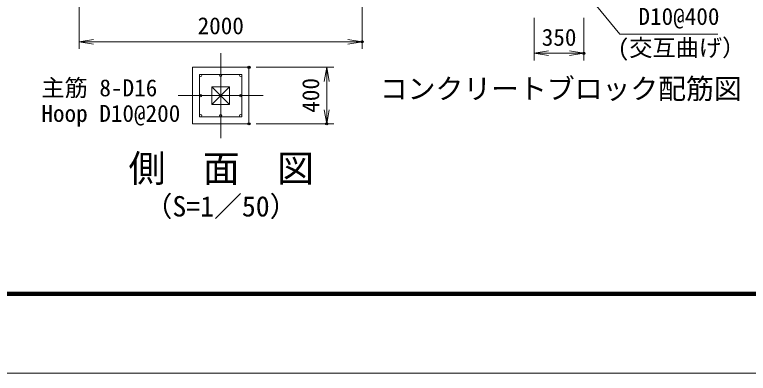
# Model space of a CAD drawing. Units: millimetres, scale not verified, with parts at other scales. Extents: x -10500 to 10500, y -7425 to 7425.
# Drawn here: x -274 to 4913, y -7425 to -4889 of the extents above; entities that cross this region are included whole.
import ezdxf
from ezdxf.enums import TextEntityAlignment as Align

# ---------------------------------------------------------------- set-up
doc = ezdxf.new("R2010")
doc.units = ezdxf.units.MM
doc.header["$LTSCALE"] = 30
doc.header["$PDMODE"] = 32
doc.header["$PDSIZE"] = 15
doc.linetypes.add('USER1', pattern=[50.8, 31.75, -6.35, 6.35, -6.35])
for name, color, linetype, lineweight in [('0-0_D-STR1', 1, 'Continuous', 18), ('0-1_D-BMK', 2, 'USER1', 13), ('0-3_D-STR3', 3, 'Continuous', 13), ('0-4_D-STR-DIM', 7, 'Continuous', 13), ('0-5_0', 7, 'Continuous', 18), ('0-7_D-STR-TXT', 7, 'Continuous', 13), ('0-9_D-TTL-TXT', 7, 'Continuous', 13), ('0-A_D-STR4', 7, 'Continuous', 18), ('0-C_D-TTL', 7, 'Continuous', 18)]:
    doc.layers.add(name, color=color, linetype=linetype, lineweight=lineweight)
doc.layers.add('0-6_Defpoints', color=253, linetype='Continuous')
doc.styles.add('ＭＳ ゴシック', font='')
doc.styles.get('ＭＳ ゴシック').set_extended_font_data('MS Gothic')

# ---------------------------------------------------------------- blocks, each defined once
blk = doc.blocks.new('_Open')
at = {"layer": '0-5_0'}
blk.add_line((-30, 5), (0, 0), dxfattribs=at)
blk.add_lwpolyline([(-30, -5), (0, 0), (-30, 0)], dxfattribs=at)

msp = doc.modelspace()

# ---------------------------------------------------------------- linework, layer by layer
at = {"layer": '0-0_D-STR1'}
for p, q in [((1119.61, -5398.45), (1244.61, -5523.45)), ((1119.61, -5523.45), (1244.61, -5398.45))]:
    msp.add_line(p, q, dxfattribs=at)
msp.add_lwpolyline([(1119.61, -5398.45), (1119.61, -5523.45), (1244.61, -5523.45), (1244.61, -5398.45)], close=True, dxfattribs=at)
at = {"layer": '0-1_D-BMK'}
for p, q in [((1182.11, -5160.95), (1182.11, -5760.95)), ((882.11, -5460.95), (1482.11, -5460.95))]:
    msp.add_line(p, q, dxfattribs=at)
at = {"layer": '0-3_D-STR3'}
msp.add_lwpolyline([(1032.11, -5310.95), (1032.11, -5610.95), (1332.11, -5610.95), (1332.11, -5310.95)], close=True, dxfattribs=at)
for centre in [(1040.11, -5318.95), (1182.11, -5318.95), (1324.11, -5318.95), (1040.11, -5460.95), (1324.11, -5460.95), (1040.11, -5602.95), (1182.11, -5602.95), (1324.11, -5602.95)]:
    msp.add_circle(centre, 8, dxfattribs=at)
at = {"layer": '0-4_D-STR-DIM'}
for p, q in [((182.11, -4434.81), (182.11, -5130.16)), ((2182.11, -4434.81), (2182.11, -5130.16)), ((3399.2, -4911.78), (3399.2, -5211.78)), ((3749.2, -4911.78), (3749.2, -5211.78)), ((182.11, -5080.16), (2182.11, -5080.16)), ((3399.2, -5161.78), (3749.2, -5161.78)), ((1432.11, -5260.95), (1981.49, -5260.95)), ((1931.49, -5260.95), (1931.49, -5660.95)), ((1432.11, -5660.95), (1981.49, -5660.95))]:
    msp.add_line(p, q, dxfattribs=at)
at = {"layer": '0-6_Defpoints'}
for p in [(2182.11, -5080.16), (3749.2, -5161.78), (1382.11, -5260.95), (1382.11, -5660.95), (1931.49, -5660.95)]:
    msp.add_point(p, dxfattribs=at)
at = {"layer": '0-7_D-STR-TXT'}
msp.add_lwpolyline([(4698.06, -5025.85), (4003.5, -5025.85), (3630.46, -4568.33)], dxfattribs=at)
at = {"layer": '0-A_D-STR4'}
msp.add_lwpolyline([(982.11, -5260.95), (982.11, -5660.95), (1382.11, -5660.95), (1382.11, -5260.95)], close=True, dxfattribs=at)
at = {"layer": '0-C_D-TTL', "color": 2}
msp.add_lwpolyline([(-10500, 7425), (10500, 7425), (10500, -7425), (-10500, -7425)], close=True, dxfattribs=at)
at = {"layer": '0-C_D-TTL'}
for points in [[(-9825, 6875), (9825, 6875), (9825, -6875), (-9825, -6875)], [(-9818.75, 6868.75), (9818.75, 6868.75), (9818.75, -6868.75), (-9818.75, -6868.75)], [(-9812.5, 6862.5), (9812.5, 6862.5), (9812.5, -6862.5), (-9812.5, -6862.5)], [(-9806.25, 6856.25), (9806.25, 6856.25), (9806.25, -6856.25), (-9806.25, -6856.25)], [(-9800, 6850), (9800, 6850), (9800, -6850), (-9800, -6850)]]:
    msp.add_lwpolyline(points, close=True, dxfattribs=at)

# ---------------------------------------------------------------- block references
at = {"layer": '0-4_D-STR-DIM', "xscale": 3.333333, "yscale": 3.333333}
for p, rotation in [((182.11, -5080.16), 180), ((3399.2, -5161.78), 180), ((1931.49, -5260.95), 90), ((1931.49, -5660.95), 270)]:
    msp.add_blockref('_Open', p, dxfattribs=dict(at, rotation=rotation))
for p in [(2182.11, -5080.16), (3749.2, -5161.78)]:
    msp.add_blockref('_Open', p, dxfattribs=at)

# ---------------------------------------------------------------- texts
at = {"layer": '0-4_D-STR-DIM', "style": 'ＭＳ ゴシック'}
for s, p in [('2000', (1018.94, -5063.29)), ('350', (3451.98, -5144.91))]:
    msp.add_text(s, height=120.3, dxfattribs=at).set_placement(p, align=Align.BOTTOM_LEFT)
msp.add_text('400', height=120.3, rotation=90, dxfattribs=at).set_placement((1914.62, -5582.2), align=Align.BOTTOM_LEFT)
at = {"layer": '0-7_D-STR-TXT', "style": 'ＭＳ ゴシック'}
for s, p in [('D10@400', (4135.88, -4997.24)), ('(交互曲げ）', (3989.16, -5218.74)), ('主筋 8-D16', (-85.42, -5502.21)), ('Hoop D10@200', (-85.42, -5683.04))]:
    msp.add_text(s, height=120.3, dxfattribs=at).set_placement(p, align=Align.BOTTOM_LEFT)
at = {"layer": '0-9_D-TTL-TXT', "style": 'ＭＳ ゴシック'}
for s, height, p in [('コンクリートブロック配筋図', 144.3, (2307.2, -5528)), ('側\u3000面\u3000図', 192.4, (530.22, -6129.39)), ('（S=1／50）', 144.3, (643.92, -6359.34))]:
    msp.add_text(s, height=height, dxfattribs=at).set_placement(p, align=Align.BOTTOM_LEFT)

doc.saveas('drawing.dxf')
